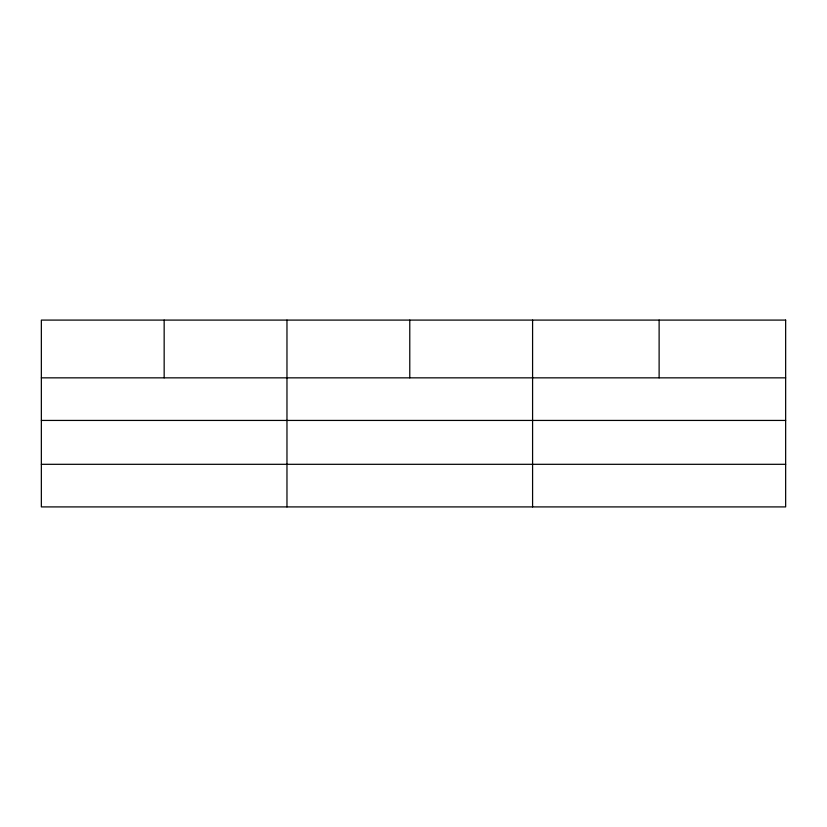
<?xml version="1.0" encoding="UTF-8"?>
<svg xmlns="http://www.w3.org/2000/svg" width="827" height="827" viewBox="0 0 827 827"><rect width="100%" height="100%" fill="white"/><g stroke="black" fill="none" stroke-linecap="round" stroke-linejoin="round"><path stroke-width="1.24" d="M41.35 377.846L785.65 377.846M41.35 420.436L785.65 420.436M41.35 464.309L785.65 464.309M659.119 320.09L659.119 377.846M532.588 320.09L532.588 506.91M409.778 320.09L409.778 377.846M286.969 320.09L286.969 506.91M164.16 320.09L164.16 377.846M785.65 320.09L41.35 320.09L41.35 506.91L785.65 506.91L785.65 320.09"/></g></svg>
